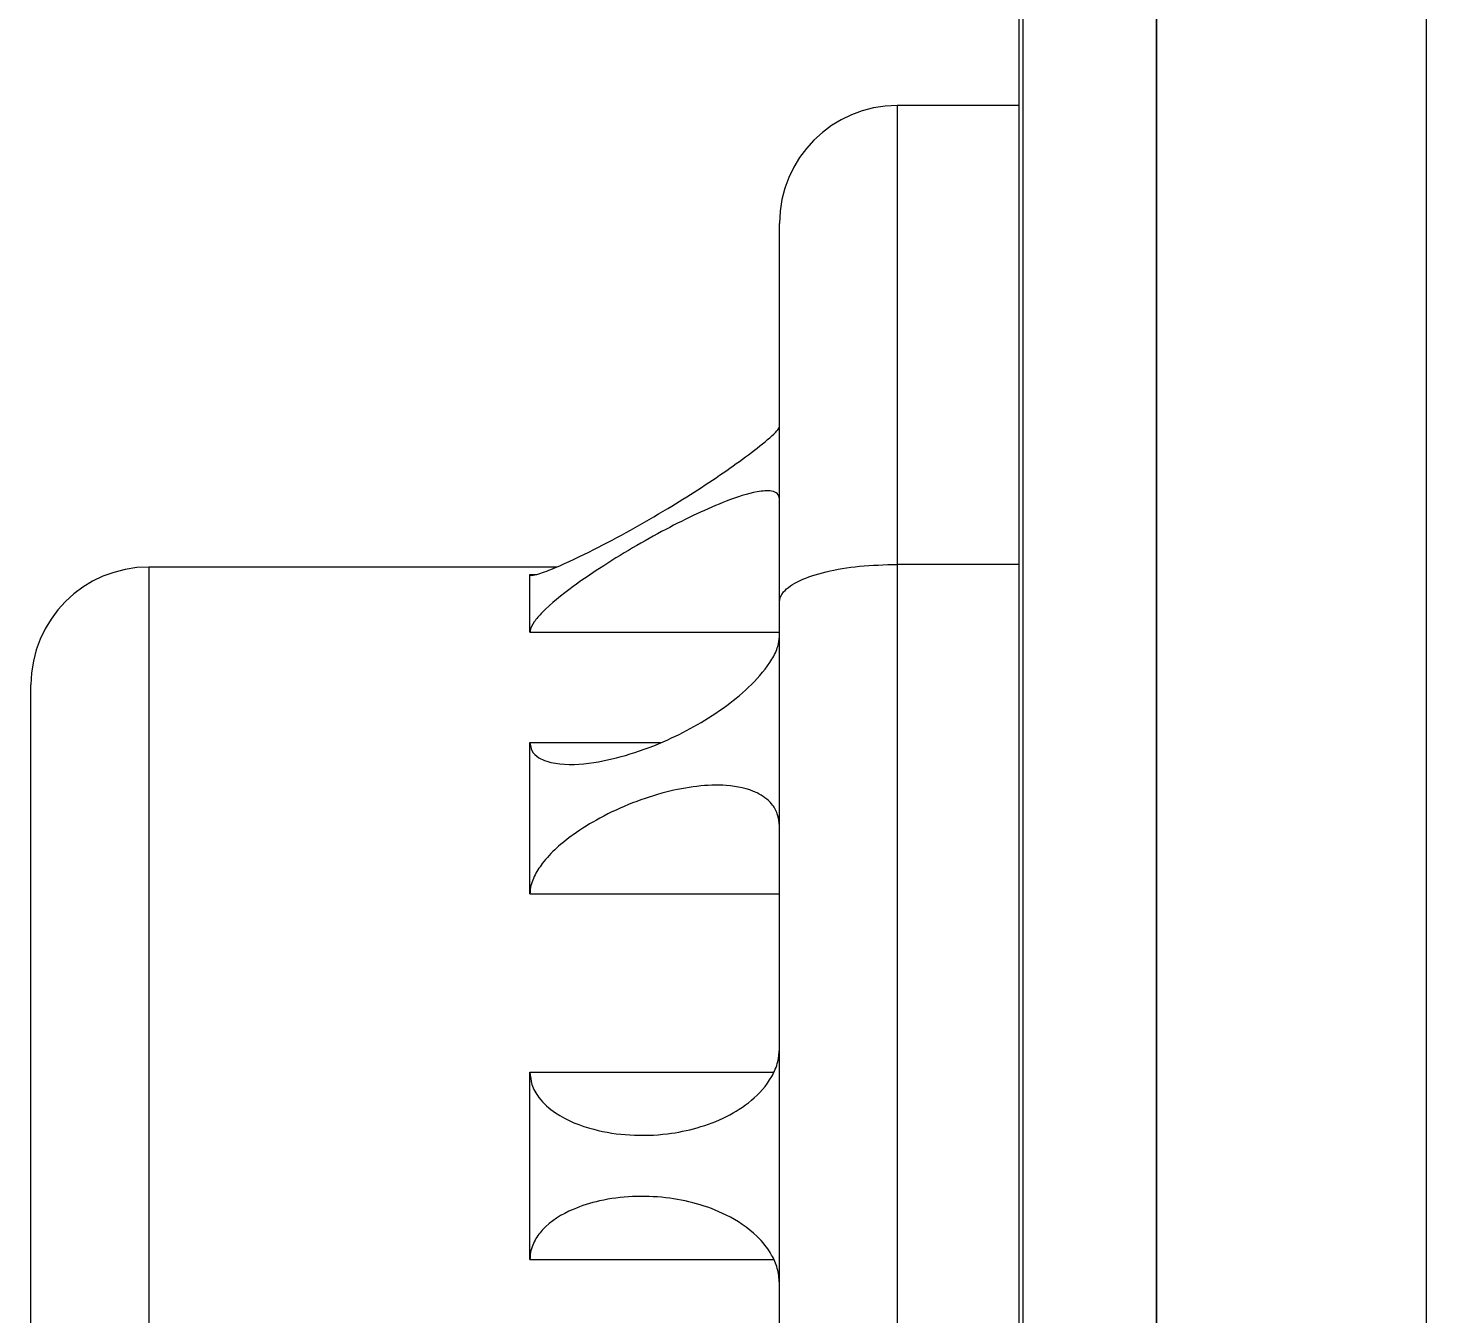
# Model space of a CAD drawing. Header units: millimetres. Extents: x 6 to 425, y 6 to 273.
# Drawn here: x 157.63 to 175.46, y 44.34 to 60.7 of the extents above; entities that cross this region are included whole.
import ezdxf

# ---------------------------------------------------------------- set-up
doc = ezdxf.new("R2010")
doc.units = ezdxf.units.MM
doc.layers.add('ITAR', color=7, linetype='Continuous')
doc.styles.add('SLDTEXTSTYLE0', font='TXT', dxfattribs={"width": 0.75})
doc.dimstyles.new('SLDDIMSTYLE0', dxfattribs={"dimtxt": 3.175, "dimasz": 3.302, "dimexe": 0, "dimexo": 0.0625, "dimgap": 0.79375, "dimtad": 0, "dimtih": 1, "dimtoh": 1, "dimlfac": 2, "dimrnd": 1e-09, "dimzin": 4, "dimdsep": 46, "dimtxsty": 'SLDTEXTSTYLE0', "dimsah": 1, "dimcen": 0.09, "dimadec": 0, "dimazin": 1, "dimtfac": 1, "dimtofl": 0, "dimtmove": 0, "dimatfit": 3, "dimfxl": 1, "dimfrac": 2, "dimtolj": 1, "dimtzin": 12, "dimarcsym": 0})

# ---------------------------------------------------------------- blocks, each defined once
blk = doc.blocks.new('_D_12')
at = {"layer": 'ITAR'}
for p, q in [((244.37, 85.148), (141.919, 85.148)), ((145.094, 85.148), (145.094, 67.76)), ((138.47, 62.027), (137.825, 62.027)), ((137.825, 62.027), (137.825, 56.986)), ((151.719, 62.027), (152.364, 62.027)), ((152.364, 62.027), (152.364, 56.986)), ((137.825, 56.986), (138.47, 56.986)), ((152.364, 56.986), (151.719, 56.986)), ((145.094, 35.295), (145.094, 56.341)), ((244.37, 35.295), (141.919, 35.295))]:
    blk.add_line(p, q, dxfattribs=at)
for points in [[(145.094, 85.148), (144.586, 81.846), (145.602, 81.846)], [(145.094, 35.295), (145.602, 38.597), (144.586, 38.597)]]:
    blk.add_solid(points, dxfattribs=at)
at = {"layer": 'ITAR', "char_height": 3.175, "attachment_point": 1, "style": 'SLDTEXTSTYLE0'}
for s, insert in [('99.70mm', (135.847, 66.764)), ('3.93in', (139.276, 61.079))]:
    blk.add_mtext(s, dxfattribs=dict(at, insert=insert))

msp = doc.modelspace()

# ---------------------------------------------------------------- linework, layer by layer
at = {"color": 7, "linetype": 'Continuous', "lineweight": 15}
for p, q in [((170.2398, 30.8465), (170.2398, 89.5965)), ((170.2903, 30.8465), (170.2903, 89.5965)), ((171.9869, 30.8465), (171.9869, 89.5965)), ((171.9926, 30.8465), (171.9926, 89.5965)), ((175.4206, 89.5965), (175.4206, 30.8465)), ((170.2398, 59.7152), (168.6898, 59.7152)), ((167.1898, 53.3943), (167.1898, 58.2152)), ((164.3539, 53.8415), (159.1648, 53.8415)), ((168.6898, 53.8761), (168.6898, 38.5668)), ((170.2398, 53.8761), (168.6898, 53.8761)), ((164.0148, 53.0109), (164.0148, 53.7476)), ((167.1898, 39.0486), (167.1898, 53.3943)), ((157.6648, 40.1015), (157.6648, 52.3415)), ((164.0148, 49.6809), (164.0148, 51.6096)), ((164.0148, 45.0294), (164.0148, 47.4135))]:
    msp.add_line(p, q, dxfattribs=at)
at = {"color": 8, "linetype": 'Continuous', "lineweight": 15}
for p, q in [((168.6898, 59.7152), (168.6898, 53.8761)), ((159.1648, 53.8415), (159.1648, 38.6015)), ((164.0148, 53.7476), (164.0932, 53.7476)), ((164.0148, 53.0109), (167.1898, 53.0109)), ((164.0148, 51.6096), (165.6776, 51.6096)), ((164.0148, 49.6809), (167.1898, 49.6809)), ((164.0148, 47.4135), (167.1139, 47.4135)), ((164.0148, 45.0294), (167.1144, 45.0294))]:
    msp.add_line(p, q, dxfattribs=at)
at = {"color": 7, "linetype": 'Continuous', "lineweight": 15}
for centre in [(168.6898, 58.2152), (159.1648, 52.3415)]:
    msp.add_arc(centre, 1.5, 90, 180, dxfattribs=at)
for points, knots in [([(164.0148, 53.7476), (164.0201, 53.7419), (164.0321, 53.7292), (164.1432, 53.7567), (164.4007, 53.8555), (164.808, 54.0486), (165.2952, 54.3079), (165.7416, 54.5671), (166.1526, 54.8235), (166.5134, 55.0646), (166.8431, 55.3023), (167.0691, 55.485), (167.1758, 55.5921), (167.1855, 55.6177), (167.1898, 55.6292)], [0, 0, 0, 0, 0.0361151, 0.0809868, 0.1525881, 0.2891471, 0.4117841, 0.5345346, 0.6340717, 0.7334385, 0.8254341, 0.9183959, 0.96345, 1, 1, 1, 1]), ([(167.1898, 54.7083), (167.1842, 54.7335), (167.1731, 54.7837), (167.0768, 54.8188), (166.8678, 54.8035), (166.5352, 54.6955), (166.138, 54.5227), (165.5977, 54.2506), (165.0562, 53.9343), (164.5263, 53.5717), (164.2296, 53.3349), (164.0605, 53.1409), (164.0173, 53.0553), (164.0152, 53.0177), (164.0148, 53.0109)], [0, 0, 0, 0, 0.04160046, 0.0830273, 0.15227006, 0.26831028, 0.3692352, 0.47281684, 0.69122124, 0.7827984, 0.9024508, 0.94620945, 0.99040586, 1, 1, 1, 1]), ([(167.1898, 53.3943), (167.1898, 53.3951), (167.19, 53.4393), (167.2306, 53.5373), (167.4247, 53.6734), (167.7656, 53.7864), (168.201, 53.8616), (168.5268, 53.8713), (168.6898, 53.8761)], [0, 0, 0, 0, 0.0029433, 0.175098, 0.3898495, 0.5957205, 0.797793, 1, 1, 1, 1]), ([(164.0148, 51.6096), (164.0201, 51.5731), (164.0321, 51.4913), (164.1432, 51.3922), (164.4006, 51.3153), (164.8058, 51.3369), (165.293, 51.4523), (165.7378, 51.621), (166.1508, 51.8311), (166.512, 52.0645), (166.843, 52.3401), (167.069, 52.6067), (167.1758, 52.8241), (167.1855, 52.9156), (167.1898, 52.9567)], [0, 0, 0, 0, 0.0361057, 0.0809743, 0.1525663, 0.2891034, 0.4101062, 0.5344531, 0.6328584, 0.7334027, 0.8253957, 0.9183542, 0.9634228, 1, 1, 1, 1]), ([(167.1898, 50.5457), (167.1842, 50.5999), (167.1731, 50.708), (167.0769, 50.8598), (166.868, 51.0083), (166.5355, 51.0753), (166.1384, 51.0607), (165.5983, 50.9566), (165.0569, 50.748), (164.5268, 50.4229), (164.2298, 50.1679), (164.0606, 49.9046), (164.0173, 49.7664), (164.0152, 49.6938), (164.0148, 49.6809)], [0, 0, 0, 0, 0.0415731, 0.0829964, 0.1522215, 0.2682245, 0.3691207, 0.4726728, 0.6910233, 0.782653, 0.9023977, 0.9461686, 0.9903776, 1, 1, 1, 1]), ([(164.0148, 47.4135), (164.0201, 47.3604), (164.032, 47.241), (164.1426, 47.0534), (164.3992, 46.8303), (164.8035, 46.673), (165.2898, 46.6), (165.7347, 46.6144), (166.1483, 46.6963), (166.5103, 46.8328), (166.8417, 47.0399), (167.0678, 47.2879), (167.1755, 47.5327), (167.1854, 47.656), (167.1898, 47.7115)], [0, 0, 0, 0, 0.0359739, 0.0807852, 0.1522325, 0.2884413, 0.409291, 0.533478, 0.6321956, 0.7330673, 0.824991, 0.9178707, 0.9630017, 1, 1, 1, 1]), ([(167.1898, 44.7314), (167.1842, 44.7939), (167.1731, 44.9187), (167.0768, 45.1293), (166.8678, 45.3849), (166.5337, 45.602), (166.1364, 45.7512), (165.5961, 45.8532), (165.0562, 45.8323), (164.5263, 45.6687), (164.2296, 45.493), (164.0606, 45.2611), (164.0173, 45.1232), (164.0152, 45.0437), (164.0148, 45.0294)], [0, 0, 0, 0, 0.0416028, 0.0830295, 0.1522732, 0.2683159, 0.3704858, 0.4728376, 0.6912449, 0.7828009, 0.9024618, 0.9462075, 0.9903905, 1, 1, 1, 1])]:
    msp.add_open_spline(points, degree=3, knots=knots, dxfattribs=at)

# ---------------------------------------------------------------- dimensions: what is measured, and where the dimension line sits
at = {"layer": 'ITAR'}
dim = msp.add_linear_dim(base=(145.0944, 35.2954), p1=(245.6398, 85.1475), p2=(245.6398, 35.2954), angle=90, dimstyle='SLDDIMSTYLE0', dxfattribs=at)
dim.commit()
dim.dimension.update_dxf_attribs({"geometry": '_D_12', "text_midpoint": (145.0944, 62.0508), "dimtype": 160})

doc.saveas('drawing.dxf')
